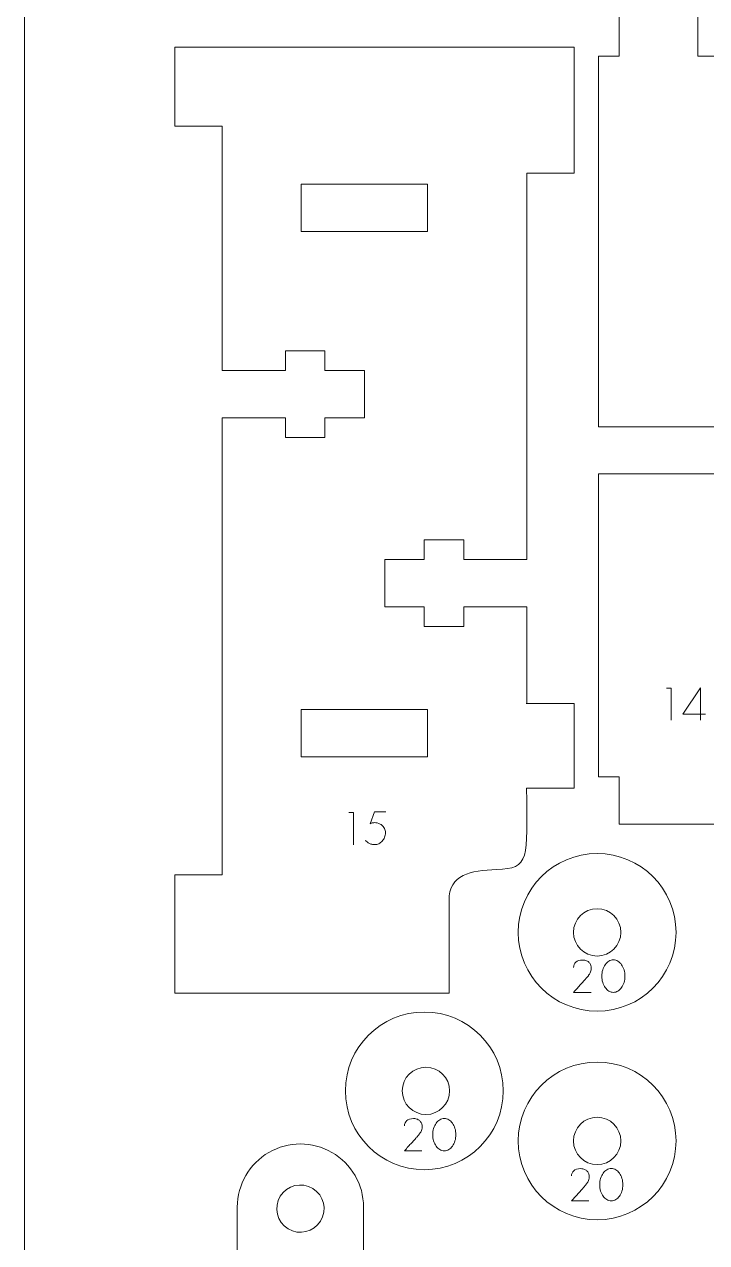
# Model space of a CAD drawing. Header units: centimetres. Extents: x -24 to 24.1, y -20.7 to 0.5.
# Drawn here: x -23.96 to -19.64, y -14.87 to -7.14 of the extents above; entities that cross this region are included whole.
import ezdxf

# ---------------------------------------------------------------- set-up
doc = ezdxf.new("R2010")
doc.units = ezdxf.units.CM
doc.header["$MEASUREMENT"] = 0
doc.layers.add('Layer 1', color=7, linetype='Continuous')

msp = doc.modelspace()

# ---------------------------------------------------------------- linework, layer by layer
at = {"layer": 'Layer 1', "color": 250, "lineweight": 9}
msp.add_lwpolyline([(-23.96322, -20.71493), (6.03678, -20.71493), (6.03678, -0.71493), (-23.96322, -0.71493), (-23.96322, -20.71493)], close=True, dxfattribs=at)
for points, knots in [([(-15.55957, -8.99456), (-15.55957, -8.99456), (-15.56221, -8.99415), (-15.56221, -8.99415), (-15.56221, -8.99415), (-15.56221, -8.99415), (-15.56221, -7.34545), (-15.56221, -7.34545), (-15.56221, -7.34545), (-15.56221, -7.34545), (-15.56477, -7.34544), (-15.56477, -7.34544), (-15.56477, -7.34544), (-15.56477, -7.34544), (-15.69477, -7.34544), (-15.69477, -7.34544), (-15.69477, -7.34544), (-15.69477, -7.34544), (-15.69477, -7.04544), (-15.69477, -7.04544), (-15.69477, -7.04544), (-15.69477, -7.04544), (-16.99477, -7.04544), (-16.99477, -7.04544), (-16.99477, -7.04544), (-16.99477, -7.04544), (-16.99477, -7.34544), (-16.99477, -7.34544), (-16.99477, -7.34544), (-16.99477, -7.34544), (-18.89477, -7.34544), (-18.89477, -7.34544), (-18.89477, -7.34544), (-18.89477, -7.34544), (-18.89477, -7.04544), (-18.89477, -7.04544), (-18.89477, -7.04544), (-18.89477, -7.04544), (-19.39477, -7.04544), (-19.39477, -7.04544), (-19.39477, -7.04544), (-19.39477, -7.04544), (-19.39477, -7.34544), (-19.39477, -7.34544), (-19.39477, -7.34544), (-19.39477, -7.34544), (-19.69477, -7.34544), (-19.69477, -7.34544), (-19.69477, -7.34544), (-19.69477, -7.34544), (-19.69477, -7.04544), (-19.69477, -7.04544), (-19.69477, -7.04544), (-19.69477, -7.04544), (-20.19477, -7.04544), (-20.19477, -7.04544), (-20.19477, -7.04544), (-20.19477, -7.04544), (-20.19477, -7.34544), (-20.19477, -7.34544), (-20.19477, -7.34544), (-20.19477, -7.34544), (-20.32477, -7.34544), (-20.32477, -7.34544), (-20.32477, -7.34544), (-20.32477, -7.34544), (-20.32477, -9.69546), (-20.32477, -9.69545), (-20.32477, -9.69545), (-20.32477, -9.69544), (-19.33472, -9.69545), (-19.33472, -9.69545), (-19.33472, -9.69545), (-19.33472, -9.69545), (-19.33472, -9.99545), (-19.33472, -9.99545), (-19.33472, -9.99545), (-19.33472, -9.99545), (-20.32477, -9.99544), (-20.32477, -9.99545), (-20.32477, -9.99545), (-20.32477, -9.99546), (-20.32477, -11.91544), (-20.32477, -11.91544), (-20.32477, -11.91544), (-20.32477, -11.91544), (-20.19477, -11.91544), (-20.19477, -11.91544), (-20.19477, -11.91544), (-20.19477, -11.91544), (-20.19477, -12.21544), (-20.19477, -12.21544), (-20.19477, -12.21544), (-20.19477, -12.21544), (-18.69477, -12.21544), (-18.69477, -12.21544), (-18.69477, -12.21544), (-18.69477, -12.21544), (-18.69477, -11.91544), (-18.69477, -11.91544), (-18.69477, -11.91544), (-18.69477, -11.91544), (-16.69477, -11.91544), (-16.69477, -11.91544), (-16.69477, -11.91544), (-16.69477, -11.91544), (-16.69477, -12.21544), (-16.69477, -12.21544), (-16.69477, -12.21544), (-16.69477, -12.21544), (-15.69477, -12.21544), (-15.69477, -12.21544), (-15.69477, -12.21544), (-15.69477, -12.21544), (-15.69477, -11.91544), (-15.69477, -11.91544), (-15.69477, -11.91544), (-15.69477, -11.91544), (-15.56477, -11.91544), (-15.56477, -11.91544), (-15.56477, -11.91544), (-15.56477, -11.91544), (-15.56477, -9.99546), (-15.56477, -9.99546), (-15.56477, -9.99546), (-15.56477, -9.99546), (-15.81171, -9.99546), (-15.81171, -9.99546), (-15.81171, -9.99546), (-15.81171, -9.99547), (-15.81171, -9.69547), (-15.81171, -9.69546), (-15.81171, -9.69546), (-15.81171, -9.69546), (-15.56221, -9.69546), (-15.56221, -9.69546), (-15.56221, -9.69546), (-15.56221, -9.69547), (-15.56221, -9.32415), (-15.56221, -9.32415), (-15.56221, -9.32415), (-15.56221, -9.32415), (-15.55957, -9.32456), (-15.55957, -9.32456), (-15.55957, -9.32456), (-15.55957, -9.32456), (-15.22957, -9.32456), (-15.22957, -9.32456), (-15.22957, -9.32456), (-15.22957, -9.32456), (-15.22957, -8.99456), (-15.22957, -8.99456), (-15.22957, -8.99456), (-15.22957, -8.99456), (-15.55957, -8.99456), (-15.55957, -8.99456)], [0, 0, 0, 0, 0.025, 0.025, 0.025, 0.025, 0.05, 0.05, 0.05, 0.05, 0.075, 0.075, 0.075, 0.075, 0.1, 0.1, 0.1, 0.1, 0.125, 0.125, 0.125, 0.125, 0.15, 0.15, 0.15, 0.15, 0.175, 0.175, 0.175, 0.175, 0.2, 0.2, 0.2, 0.2, 0.225, 0.225, 0.225, 0.225, 0.25, 0.25, 0.25, 0.25, 0.275, 0.275, 0.275, 0.275, 0.3, 0.3, 0.3, 0.3, 0.325, 0.325, 0.325, 0.325, 0.35, 0.35, 0.35, 0.35, 0.375, 0.375, 0.375, 0.375, 0.4, 0.4, 0.4, 0.4, 0.425, 0.425, 0.425, 0.425, 0.45, 0.45, 0.45, 0.45, 0.475, 0.475, 0.475, 0.475, 0.5, 0.5, 0.5, 0.5, 0.525, 0.525, 0.525, 0.525, 0.55, 0.55, 0.55, 0.55, 0.575, 0.575, 0.575, 0.575, 0.6, 0.6, 0.6, 0.6, 0.625, 0.625, 0.625, 0.625, 0.65, 0.65, 0.65, 0.65, 0.675, 0.675, 0.675, 0.675, 0.7, 0.7, 0.7, 0.7, 0.725, 0.725, 0.725, 0.725, 0.75, 0.75, 0.75, 0.75, 0.775, 0.775, 0.775, 0.775, 0.8, 0.8, 0.8, 0.8, 0.825, 0.825, 0.825, 0.825, 0.85, 0.85, 0.85, 0.85, 0.875, 0.875, 0.875, 0.875, 0.9, 0.9, 0.9, 0.9, 0.925, 0.925, 0.925, 0.925, 0.95, 0.95, 0.95, 0.95, 1, 1, 1, 1]), ([(-20.47889, -11.4511), (-20.47889, -11.4511), (-20.48328, -11.45112), (-20.48328, -11.45112), (-20.48328, -11.45112), (-20.48328, -11.45112), (-20.78328, -11.45112), (-20.78328, -11.45112), (-20.78328, -11.45112), (-20.78328, -11.45112), (-20.77889, -11.4511), (-20.77889, -11.4511), (-20.77889, -11.4511), (-20.77889, -11.4511), (-20.77889, -10.8381), (-20.77889, -10.8381), (-20.77889, -10.8381), (-20.77889, -10.8381), (-21.17889, -10.8381), (-21.17889, -10.8381), (-21.17889, -10.8381), (-21.17889, -10.8381), (-21.17889, -10.9631), (-21.17889, -10.9631), (-21.17889, -10.9631), (-21.17889, -10.9631), (-21.42889, -10.9631), (-21.42889, -10.9631), (-21.42889, -10.9631), (-21.42889, -10.9631), (-21.42889, -10.8381), (-21.42889, -10.8381), (-21.42889, -10.8381), (-21.42889, -10.8381), (-21.67889, -10.8381), (-21.67889, -10.8381), (-21.67889, -10.8381), (-21.67889, -10.8381), (-21.67889, -10.5381), (-21.67889, -10.5381), (-21.67889, -10.5381), (-21.67889, -10.5381), (-21.42889, -10.5381), (-21.42889, -10.5381), (-21.42889, -10.5381), (-21.42889, -10.5381), (-21.42889, -10.4131), (-21.42889, -10.4131), (-21.42889, -10.4131), (-21.42889, -10.4131), (-21.17889, -10.4131), (-21.17889, -10.4131), (-21.17889, -10.4131), (-21.17889, -10.4131), (-21.17889, -10.5381), (-21.17889, -10.5381), (-21.17889, -10.5381), (-21.17889, -10.5381), (-20.77889, -10.5381), (-20.77889, -10.5381), (-20.77889, -10.5381), (-20.77889, -10.5381), (-20.77889, -8.08841), (-20.77889, -8.08841), (-20.77889, -8.08841), (-20.77889, -8.08841), (-20.47889, -8.08841), (-20.47889, -8.08841), (-20.47889, -8.08841), (-20.47889, -8.08841), (-20.47889, -7.28841), (-20.47889, -7.28841), (-20.47889, -7.28841), (-20.47889, -7.28841), (-23.0089, -7.28841), (-23.0089, -7.28841), (-23.0089, -7.28841), (-23.0089, -7.28841), (-23.0089, -7.78841), (-23.0089, -7.78841), (-23.0089, -7.78841), (-23.0089, -7.78841), (-22.7089, -7.78841), (-22.7089, -7.78841), (-22.7089, -7.78841), (-22.7089, -7.78841), (-22.7089, -9.33841), (-22.7089, -9.33841), (-22.7089, -9.33841), (-22.7089, -9.33841), (-22.3089, -9.33841), (-22.3089, -9.33841), (-22.3089, -9.33841), (-22.3089, -9.33841), (-22.3089, -9.21341), (-22.3089, -9.21341), (-22.3089, -9.21341), (-22.3089, -9.21341), (-22.0589, -9.21341), (-22.0589, -9.21341), (-22.0589, -9.21341), (-22.0589, -9.21341), (-22.0589, -9.33841), (-22.0589, -9.33841), (-22.0589, -9.33841), (-22.0589, -9.33841), (-21.8089, -9.33841), (-21.8089, -9.33841), (-21.8089, -9.33841), (-21.8089, -9.33841), (-21.8089, -9.63841), (-21.8089, -9.63841), (-21.8089, -9.63841), (-21.8089, -9.63841), (-22.0589, -9.63841), (-22.0589, -9.63841), (-22.0589, -9.63841), (-22.0589, -9.63841), (-22.0589, -9.76341), (-22.0589, -9.76341), (-22.0589, -9.76341), (-22.0589, -9.76341), (-22.3089, -9.76341), (-22.3089, -9.76341), (-22.3089, -9.76341), (-22.3089, -9.76341), (-22.3089, -9.63841), (-22.3089, -9.63841), (-22.3089, -9.63841), (-22.3089, -9.63841), (-22.7089, -9.63841), (-22.7089, -9.63841), (-22.7089, -9.63841), (-22.7089, -9.63841), (-22.7089, -12.53841), (-22.7089, -12.53841), (-22.7089, -12.53841), (-22.7089, -12.53841), (-23.0089, -12.53841), (-23.0089, -12.53841), (-23.0089, -12.53841), (-23.0089, -12.53841), (-23.0089, -13.28841), (-23.0089, -13.28841), (-23.0089, -13.28841), (-23.0089, -13.28841), (-21.27242, -13.28841), (-21.27242, -13.28841), (-21.27242, -13.28841), (-21.27242, -13.28841), (-21.27242, -12.70049), (-21.27242, -12.70049), (-21.27242, -12.70049), (-21.27242, -12.5345), (-21.13671, -12.51097), (-20.97047, -12.50447), (-20.97047, -12.50447), (-20.75934, -12.49622), (-20.77626, -12.44064), (-20.78124, -11.98841), (-20.78124, -11.98841), (-20.69188, -11.98841), (-20.58725, -11.98841), (-20.47889, -11.98841), (-20.47889, -11.98841), (-20.47889, -11.98841), (-20.47889, -11.4511), (-20.47889, -11.4511)], [0, 0, 0, 0, 0.02325581, 0.02325581, 0.02325581, 0.02325581, 0.04651163, 0.04651163, 0.04651163, 0.04651163, 0.06976744, 0.06976744, 0.06976744, 0.06976744, 0.09302326, 0.09302326, 0.09302326, 0.09302326, 0.11627907, 0.11627907, 0.11627907, 0.11627907, 0.13953488, 0.13953488, 0.13953488, 0.13953488, 0.1627907, 0.1627907, 0.1627907, 0.1627907, 0.18604651, 0.18604651, 0.18604651, 0.18604651, 0.20930233, 0.20930233, 0.20930233, 0.20930233, 0.23255814, 0.23255814, 0.23255814, 0.23255814, 0.25581395, 0.25581395, 0.25581395, 0.25581395, 0.27906977, 0.27906977, 0.27906977, 0.27906977, 0.30232558, 0.30232558, 0.30232558, 0.30232558, 0.3255814, 0.3255814, 0.3255814, 0.3255814, 0.34883721, 0.34883721, 0.34883721, 0.34883721, 0.37209302, 0.37209302, 0.37209302, 0.37209302, 0.39534884, 0.39534884, 0.39534884, 0.39534884, 0.41860465, 0.41860465, 0.41860465, 0.41860465, 0.44186047, 0.44186047, 0.44186047, 0.44186047, 0.46511628, 0.46511628, 0.46511628, 0.46511628, 0.48837209, 0.48837209, 0.48837209, 0.48837209, 0.51162791, 0.51162791, 0.51162791, 0.51162791, 0.53488372, 0.53488372, 0.53488372, 0.53488372, 0.55813953, 0.55813953, 0.55813953, 0.55813953, 0.58139535, 0.58139535, 0.58139535, 0.58139535, 0.60465116, 0.60465116, 0.60465116, 0.60465116, 0.62790698, 0.62790698, 0.62790698, 0.62790698, 0.65116279, 0.65116279, 0.65116279, 0.65116279, 0.6744186, 0.6744186, 0.6744186, 0.6744186, 0.69767442, 0.69767442, 0.69767442, 0.69767442, 0.72093023, 0.72093023, 0.72093023, 0.72093023, 0.74418605, 0.74418605, 0.74418605, 0.74418605, 0.76744186, 0.76744186, 0.76744186, 0.76744186, 0.79069767, 0.79069767, 0.79069767, 0.79069767, 0.81395349, 0.81395349, 0.81395349, 0.81395349, 0.8372093, 0.8372093, 0.8372093, 0.8372093, 0.86046512, 0.86046512, 0.86046512, 0.86046512, 0.88372093, 0.88372093, 0.88372093, 0.88372093, 0.90697674, 0.90697674, 0.90697674, 0.90697674, 0.93023256, 0.93023256, 0.93023256, 0.93023256, 0.95348837, 0.95348837, 0.95348837, 0.95348837, 1, 1, 1, 1]), ([(-21.40889, -8.15819), (-21.40889, -8.15819), (-21.40889, -8.45819), (-21.40889, -8.45819), (-21.40889, -8.45819), (-21.40889, -8.45819), (-22.20889, -8.45819), (-22.20889, -8.45819), (-22.20889, -8.45819), (-22.20889, -8.45819), (-22.20889, -8.15819), (-22.20889, -8.15819), (-22.20889, -8.15819), (-22.20889, -8.15819), (-21.40889, -8.15819), (-21.40889, -8.15819)], [0, 0, 0, 0, 0.2, 0.2, 0.2, 0.2, 0.4, 0.4, 0.4, 0.4, 0.6, 0.6, 0.6, 0.6, 1, 1, 1, 1]), ([(-19.86512, -11.35323), (-19.86512, -11.35323), (-19.89419, -11.35323), (-19.89419, -11.35323), (-19.89419, -11.35323), (-19.89419, -11.35323), (-19.86512, -11.35323), (-19.86512, -11.35323), (-19.86512, -11.35323), (-19.86512, -11.35323), (-19.86512, -11.55643), (-19.86512, -11.55643), (-19.86512, -11.55643), (-19.86512, -11.55643), (-19.86512, -11.35323), (-19.86512, -11.35323)], [0, 0, 0, 0, 0.2, 0.2, 0.2, 0.2, 0.4, 0.4, 0.4, 0.4, 0.6, 0.6, 0.6, 0.6, 1, 1, 1, 1]), ([(-19.67914, -11.35182), (-19.67914, -11.35182), (-19.79033, -11.51805), (-19.79033, -11.51805), (-19.79033, -11.51805), (-19.79033, -11.51805), (-19.64612, -11.51805), (-19.64612, -11.51805), (-19.64612, -11.51805), (-19.64612, -11.51805), (-19.79033, -11.51805), (-19.79033, -11.51805), (-19.79033, -11.51805), (-19.79033, -11.51805), (-19.67914, -11.35182), (-19.67914, -11.35182), (-19.67914, -11.35182), (-19.67914, -11.35182), (-19.67914, -11.55643), (-19.67914, -11.55643), (-19.67914, -11.55643), (-19.67914, -11.55643), (-19.67914, -11.35182), (-19.67914, -11.35182)], [0, 0, 0, 0, 0.14285714, 0.14285714, 0.14285714, 0.14285714, 0.28571429, 0.28571429, 0.28571429, 0.28571429, 0.42857143, 0.42857143, 0.42857143, 0.42857143, 0.57142857, 0.57142857, 0.57142857, 0.57142857, 0.71428571, 0.71428571, 0.71428571, 0.71428571, 1, 1, 1, 1]), ([(-21.40889, -11.49013), (-21.40889, -11.49013), (-21.40889, -11.79013), (-21.40889, -11.79013), (-21.40889, -11.79013), (-21.40889, -11.79013), (-22.20889, -11.79013), (-22.20889, -11.79013), (-22.20889, -11.79013), (-22.20889, -11.79013), (-22.20889, -11.49013), (-22.20889, -11.49013), (-22.20889, -11.49013), (-22.20889, -11.49013), (-21.40889, -11.49013), (-21.40889, -11.49013)], [0, 0, 0, 0, 0.2, 0.2, 0.2, 0.2, 0.4, 0.4, 0.4, 0.4, 0.6, 0.6, 0.6, 0.6, 1, 1, 1, 1]), ([(-21.87737, -12.14345), (-21.87737, -12.14345), (-21.90644, -12.14345), (-21.90644, -12.14345), (-21.90644, -12.14345), (-21.90644, -12.14345), (-21.87737, -12.14345), (-21.87737, -12.14345), (-21.87737, -12.14345), (-21.87737, -12.14345), (-21.87737, -12.34665), (-21.87737, -12.34665), (-21.87737, -12.34665), (-21.87737, -12.34665), (-21.87737, -12.14345), (-21.87737, -12.14345)], [0, 0, 0, 0, 0.2, 0.2, 0.2, 0.2, 0.4, 0.4, 0.4, 0.4, 0.6, 0.6, 0.6, 0.6, 1, 1, 1, 1]), ([(-21.80258, -12.31871), (-21.80145, -12.32003), (-21.79938, -12.32214), (-21.79637, -12.32506), (-21.79637, -12.32506), (-21.79336, -12.32798), (-21.78946, -12.33099), (-21.78466, -12.33409), (-21.78466, -12.33409), (-21.77986, -12.3372), (-21.77408, -12.33997), (-21.7673, -12.34242), (-21.7673, -12.34242), (-21.76053, -12.34486), (-21.75263, -12.34618), (-21.7436, -12.34637), (-21.7436, -12.34637), (-21.73457, -12.34637), (-21.72596, -12.34439), (-21.71777, -12.34044), (-21.71777, -12.34044), (-21.70959, -12.33649), (-21.7023, -12.33103), (-21.6959, -12.32407), (-21.6959, -12.32407), (-21.68951, -12.31711), (-21.68443, -12.30902), (-21.68066, -12.2998), (-21.68066, -12.2998), (-21.6769, -12.29058), (-21.67502, -12.2808), (-21.67502, -12.27045), (-21.67502, -12.27045), (-21.67502, -12.2601), (-21.67723, -12.25098), (-21.68165, -12.24308), (-21.68165, -12.24308), (-21.68607, -12.23517), (-21.69148, -12.22854), (-21.69788, -12.22318), (-21.69788, -12.22318), (-21.70427, -12.21782), (-21.71105, -12.21382), (-21.7182, -12.21118), (-21.7182, -12.21118), (-21.72535, -12.20855), (-21.73165, -12.20723), (-21.73711, -12.20723), (-21.73711, -12.20723), (-21.74049, -12.20667), (-21.74407, -12.20657), (-21.74783, -12.20695), (-21.74783, -12.20695), (-21.75103, -12.20733), (-21.75479, -12.20799), (-21.75912, -12.20893), (-21.75912, -12.20893), (-21.76345, -12.20987), (-21.76787, -12.21137), (-21.77238, -12.21344), (-21.77238, -12.21344), (-21.77238, -12.21344), (-21.74416, -12.13837), (-21.74416, -12.13837), (-21.74416, -12.13837), (-21.74416, -12.13837), (-21.67304, -12.13837), (-21.67304, -12.13837), (-21.67304, -12.13837), (-21.67304, -12.13837), (-21.74416, -12.13837), (-21.74416, -12.13837), (-21.74416, -12.13837), (-21.74416, -12.13837), (-21.77238, -12.21344), (-21.77238, -12.21344), (-21.77238, -12.21344), (-21.76787, -12.21137), (-21.76345, -12.20987), (-21.75912, -12.20893), (-21.75912, -12.20893), (-21.75479, -12.20799), (-21.75103, -12.20733), (-21.74783, -12.20695), (-21.74783, -12.20695), (-21.74407, -12.20657), (-21.74049, -12.20667), (-21.73711, -12.20723), (-21.73711, -12.20723), (-21.73165, -12.20723), (-21.72535, -12.20855), (-21.7182, -12.21118), (-21.7182, -12.21118), (-21.71105, -12.21382), (-21.70427, -12.21782), (-21.69788, -12.22318), (-21.69788, -12.22318), (-21.69148, -12.22854), (-21.68607, -12.23517), (-21.68165, -12.24308), (-21.68165, -12.24308), (-21.67723, -12.25098), (-21.67502, -12.2601), (-21.67502, -12.27045), (-21.67502, -12.27045), (-21.67502, -12.2808), (-21.6769, -12.29058), (-21.68066, -12.2998), (-21.68066, -12.2998), (-21.68443, -12.30902), (-21.68951, -12.31711), (-21.6959, -12.32407), (-21.6959, -12.32407), (-21.7023, -12.33103), (-21.70959, -12.33649), (-21.71777, -12.34044), (-21.71777, -12.34044), (-21.72596, -12.34439), (-21.73457, -12.34637), (-21.7436, -12.34637), (-21.7436, -12.34637), (-21.75263, -12.34618), (-21.76053, -12.34486), (-21.7673, -12.34242), (-21.7673, -12.34242), (-21.77408, -12.33997), (-21.77986, -12.3372), (-21.78466, -12.33409), (-21.78466, -12.33409), (-21.78946, -12.33099), (-21.79336, -12.32798), (-21.79637, -12.32506), (-21.79637, -12.32506), (-21.79938, -12.32214), (-21.80145, -12.32003), (-21.80258, -12.31871)], [0, 0, 0, 0, 0.02857143, 0.02857143, 0.02857143, 0.02857143, 0.05714286, 0.05714286, 0.05714286, 0.05714286, 0.08571429, 0.08571429, 0.08571429, 0.08571429, 0.11428571, 0.11428571, 0.11428571, 0.11428571, 0.14285714, 0.14285714, 0.14285714, 0.14285714, 0.17142857, 0.17142857, 0.17142857, 0.17142857, 0.2, 0.2, 0.2, 0.2, 0.22857143, 0.22857143, 0.22857143, 0.22857143, 0.25714286, 0.25714286, 0.25714286, 0.25714286, 0.28571429, 0.28571429, 0.28571429, 0.28571429, 0.31428571, 0.31428571, 0.31428571, 0.31428571, 0.34285714, 0.34285714, 0.34285714, 0.34285714, 0.37142857, 0.37142857, 0.37142857, 0.37142857, 0.4, 0.4, 0.4, 0.4, 0.42857143, 0.42857143, 0.42857143, 0.42857143, 0.45714286, 0.45714286, 0.45714286, 0.45714286, 0.48571429, 0.48571429, 0.48571429, 0.48571429, 0.51428571, 0.51428571, 0.51428571, 0.51428571, 0.54285714, 0.54285714, 0.54285714, 0.54285714, 0.57142857, 0.57142857, 0.57142857, 0.57142857, 0.6, 0.6, 0.6, 0.6, 0.62857143, 0.62857143, 0.62857143, 0.62857143, 0.65714286, 0.65714286, 0.65714286, 0.65714286, 0.68571429, 0.68571429, 0.68571429, 0.68571429, 0.71428571, 0.71428571, 0.71428571, 0.71428571, 0.74285714, 0.74285714, 0.74285714, 0.74285714, 0.77142857, 0.77142857, 0.77142857, 0.77142857, 0.8, 0.8, 0.8, 0.8, 0.82857143, 0.82857143, 0.82857143, 0.82857143, 0.85714286, 0.85714286, 0.85714286, 0.85714286, 0.88571429, 0.88571429, 0.88571429, 0.88571429, 0.91428571, 0.91428571, 0.91428571, 0.91428571, 0.94285714, 0.94285714, 0.94285714, 0.94285714, 1, 1, 1, 1]), ([(-20.83373, -12.90267), (-20.83373, -12.62653), (-20.60987, -12.40267), (-20.33373, -12.40267), (-20.33373, -12.40267), (-20.05759, -12.40267), (-19.83373, -12.62653), (-19.83373, -12.90267), (-19.83373, -12.90267), (-19.83373, -13.17881), (-20.05759, -13.40267), (-20.33373, -13.40267), (-20.33373, -13.40267), (-20.60987, -13.40267), (-20.83373, -13.17881), (-20.83373, -12.90267)], [0, 0, 0, 0, 0.2, 0.2, 0.2, 0.2, 0.4, 0.4, 0.4, 0.4, 0.6, 0.6, 0.6, 0.6, 1, 1, 1, 1]), ([(-20.33373, -13.05267), (-20.41657, -13.05267), (-20.48373, -12.98551), (-20.48373, -12.90267), (-20.48373, -12.90267), (-20.48373, -12.81983), (-20.41657, -12.75267), (-20.33373, -12.75267), (-20.33373, -12.75267), (-20.25089, -12.75267), (-20.18373, -12.81983), (-20.18373, -12.90267), (-20.18373, -12.90267), (-20.18373, -12.98551), (-20.25089, -13.05267), (-20.33373, -13.05267)], [0, 0, 0, 0, 0.2, 0.2, 0.2, 0.2, 0.4, 0.4, 0.4, 0.4, 0.6, 0.6, 0.6, 0.6, 1, 1, 1, 1]), ([(-20.4835, -13.28307), (-20.46657, -13.26426), (-20.45123, -13.24723), (-20.4375, -13.23199), (-20.4375, -13.23199), (-20.43167, -13.22559), (-20.42588, -13.21919), (-20.42014, -13.2128), (-20.42014, -13.2128), (-20.4144, -13.2064), (-20.40923, -13.20057), (-20.40462, -13.1953), (-20.40462, -13.1953), (-20.40001, -13.19003), (-20.39615, -13.18556), (-20.39305, -13.18189), (-20.39305, -13.18189), (-20.38995, -13.17823), (-20.38811, -13.17592), (-20.38755, -13.17498), (-20.38755, -13.17498), (-20.38642, -13.1731), (-20.38491, -13.17089), (-20.38303, -13.16835), (-20.38303, -13.16835), (-20.38115, -13.16581), (-20.37932, -13.1628), (-20.37753, -13.15932), (-20.37753, -13.15932), (-20.37574, -13.15584), (-20.37419, -13.15174), (-20.37287, -13.14704), (-20.37287, -13.14704), (-20.37155, -13.14234), (-20.3709, -13.13688), (-20.3709, -13.13067), (-20.3709, -13.13067), (-20.3709, -13.12446), (-20.37193, -13.11825), (-20.374, -13.11204), (-20.374, -13.11204), (-20.37607, -13.10584), (-20.37927, -13.10024), (-20.3836, -13.09525), (-20.3836, -13.09525), (-20.38792, -13.09027), (-20.39352, -13.08622), (-20.40039, -13.08312), (-20.40039, -13.08312), (-20.40725, -13.08001), (-20.41558, -13.07846), (-20.42536, -13.07846), (-20.42536, -13.07846), (-20.44512, -13.07865), (-20.45965, -13.08298), (-20.46897, -13.09144), (-20.46897, -13.09144), (-20.47828, -13.09991), (-20.48294, -13.1111), (-20.48294, -13.12503), (-20.48294, -13.12503), (-20.48294, -13.1111), (-20.47828, -13.09991), (-20.46897, -13.09144), (-20.46897, -13.09144), (-20.45965, -13.08298), (-20.44512, -13.07865), (-20.42536, -13.07846), (-20.42536, -13.07846), (-20.41558, -13.07846), (-20.40725, -13.08001), (-20.40039, -13.08312), (-20.40039, -13.08312), (-20.39352, -13.08622), (-20.38792, -13.09027), (-20.3836, -13.09525), (-20.3836, -13.09525), (-20.37927, -13.10024), (-20.37607, -13.10584), (-20.374, -13.11204), (-20.374, -13.11204), (-20.37193, -13.11825), (-20.3709, -13.12446), (-20.3709, -13.13067), (-20.3709, -13.13067), (-20.3709, -13.13688), (-20.37155, -13.14234), (-20.37287, -13.14704), (-20.37287, -13.14704), (-20.37419, -13.15174), (-20.37574, -13.15584), (-20.37753, -13.15932), (-20.37753, -13.15932), (-20.37932, -13.1628), (-20.38115, -13.16581), (-20.38303, -13.16835), (-20.38303, -13.16835), (-20.38491, -13.17089), (-20.38642, -13.1731), (-20.38755, -13.17498), (-20.38755, -13.17498), (-20.38811, -13.17592), (-20.38995, -13.17823), (-20.39305, -13.18189), (-20.39305, -13.18189), (-20.39615, -13.18556), (-20.40001, -13.19003), (-20.40462, -13.1953), (-20.40462, -13.1953), (-20.40923, -13.20057), (-20.4144, -13.2064), (-20.42014, -13.2128), (-20.42014, -13.2128), (-20.42588, -13.21919), (-20.43167, -13.22559), (-20.4375, -13.23199), (-20.4375, -13.23199), (-20.45123, -13.24723), (-20.46657, -13.26426), (-20.4835, -13.28307), (-20.4835, -13.28307), (-20.4835, -13.28307), (-20.37231, -13.28307), (-20.37231, -13.28307), (-20.37231, -13.28307), (-20.37231, -13.28307), (-20.4835, -13.28307), (-20.4835, -13.28307)], [0, 0, 0, 0, 0.03030303, 0.03030303, 0.03030303, 0.03030303, 0.06060606, 0.06060606, 0.06060606, 0.06060606, 0.09090909, 0.09090909, 0.09090909, 0.09090909, 0.12121212, 0.12121212, 0.12121212, 0.12121212, 0.15151515, 0.15151515, 0.15151515, 0.15151515, 0.18181818, 0.18181818, 0.18181818, 0.18181818, 0.21212121, 0.21212121, 0.21212121, 0.21212121, 0.24242424, 0.24242424, 0.24242424, 0.24242424, 0.27272727, 0.27272727, 0.27272727, 0.27272727, 0.3030303, 0.3030303, 0.3030303, 0.3030303, 0.33333333, 0.33333333, 0.33333333, 0.33333333, 0.36363636, 0.36363636, 0.36363636, 0.36363636, 0.39393939, 0.39393939, 0.39393939, 0.39393939, 0.42424242, 0.42424242, 0.42424242, 0.42424242, 0.45454545, 0.45454545, 0.45454545, 0.45454545, 0.48484848, 0.48484848, 0.48484848, 0.48484848, 0.51515152, 0.51515152, 0.51515152, 0.51515152, 0.54545455, 0.54545455, 0.54545455, 0.54545455, 0.57575758, 0.57575758, 0.57575758, 0.57575758, 0.60606061, 0.60606061, 0.60606061, 0.60606061, 0.63636364, 0.63636364, 0.63636364, 0.63636364, 0.66666667, 0.66666667, 0.66666667, 0.66666667, 0.6969697, 0.6969697, 0.6969697, 0.6969697, 0.72727273, 0.72727273, 0.72727273, 0.72727273, 0.75757576, 0.75757576, 0.75757576, 0.75757576, 0.78787879, 0.78787879, 0.78787879, 0.78787879, 0.81818182, 0.81818182, 0.81818182, 0.81818182, 0.84848485, 0.84848485, 0.84848485, 0.84848485, 0.87878788, 0.87878788, 0.87878788, 0.87878788, 0.90909091, 0.90909091, 0.90909091, 0.90909091, 0.93939394, 0.93939394, 0.93939394, 0.93939394, 1, 1, 1, 1]), ([(-20.23092, -13.28307), (-20.24108, -13.28307), (-20.25058, -13.28039), (-20.25942, -13.27503), (-20.25942, -13.27503), (-20.26827, -13.26966), (-20.27603, -13.26233), (-20.28271, -13.25301), (-20.28271, -13.25301), (-20.28939, -13.2437), (-20.29465, -13.23279), (-20.29851, -13.22028), (-20.29851, -13.22028), (-20.30237, -13.20776), (-20.3043, -13.19445), (-20.3043, -13.18034), (-20.3043, -13.18034), (-20.3043, -13.16623), (-20.30237, -13.15292), (-20.29851, -13.14041), (-20.29851, -13.14041), (-20.29465, -13.1279), (-20.28939, -13.11698), (-20.28271, -13.10767), (-20.28271, -13.10767), (-20.27603, -13.09836), (-20.26827, -13.09097), (-20.25942, -13.08552), (-20.25942, -13.08552), (-20.25058, -13.08006), (-20.24108, -13.07733), (-20.23092, -13.07733), (-20.23092, -13.07733), (-20.22076, -13.07733), (-20.21126, -13.08006), (-20.20241, -13.08552), (-20.20241, -13.08552), (-20.19357, -13.09097), (-20.18581, -13.09836), (-20.17913, -13.10767), (-20.17913, -13.10767), (-20.17245, -13.11698), (-20.16718, -13.1279), (-20.16333, -13.14041), (-20.16333, -13.14041), (-20.15947, -13.15292), (-20.15754, -13.16623), (-20.15754, -13.18034), (-20.15754, -13.18034), (-20.15754, -13.19445), (-20.15947, -13.20776), (-20.16333, -13.22028), (-20.16333, -13.22028), (-20.16718, -13.23279), (-20.17245, -13.2437), (-20.17913, -13.25301), (-20.17913, -13.25301), (-20.18581, -13.26233), (-20.19357, -13.26966), (-20.20241, -13.27503), (-20.20241, -13.27503), (-20.21126, -13.28039), (-20.22076, -13.28307), (-20.23092, -13.28307)], [0, 0, 0, 0, 0.05882353, 0.05882353, 0.05882353, 0.05882353, 0.11764706, 0.11764706, 0.11764706, 0.11764706, 0.17647059, 0.17647059, 0.17647059, 0.17647059, 0.23529412, 0.23529412, 0.23529412, 0.23529412, 0.29411765, 0.29411765, 0.29411765, 0.29411765, 0.35294118, 0.35294118, 0.35294118, 0.35294118, 0.41176471, 0.41176471, 0.41176471, 0.41176471, 0.47058824, 0.47058824, 0.47058824, 0.47058824, 0.52941176, 0.52941176, 0.52941176, 0.52941176, 0.58823529, 0.58823529, 0.58823529, 0.58823529, 0.64705882, 0.64705882, 0.64705882, 0.64705882, 0.70588235, 0.70588235, 0.70588235, 0.70588235, 0.76470588, 0.76470588, 0.76470588, 0.76470588, 0.82352941, 0.82352941, 0.82352941, 0.82352941, 0.88235294, 0.88235294, 0.88235294, 0.88235294, 1, 1, 1, 1]), ([(-21.92875, -13.90785), (-21.92875, -13.63171), (-21.70489, -13.40785), (-21.42875, -13.40785), (-21.42875, -13.40785), (-21.15261, -13.40785), (-20.92875, -13.63171), (-20.92875, -13.90785), (-20.92875, -13.90785), (-20.92875, -14.18399), (-21.15261, -14.40785), (-21.42875, -14.40785), (-21.42875, -14.40785), (-21.70489, -14.40785), (-21.92875, -14.18399), (-21.92875, -13.90785)], [0, 0, 0, 0, 0.2, 0.2, 0.2, 0.2, 0.4, 0.4, 0.4, 0.4, 0.6, 0.6, 0.6, 0.6, 1, 1, 1, 1]), ([(-20.83373, -14.22558), (-20.83373, -13.94944), (-20.60987, -13.72558), (-20.33373, -13.72558), (-20.33373, -13.72558), (-20.05759, -13.72558), (-19.83373, -13.94944), (-19.83373, -14.22558), (-19.83373, -14.22558), (-19.83373, -14.50172), (-20.05759, -14.72558), (-20.33373, -14.72558), (-20.33373, -14.72558), (-20.60987, -14.72558), (-20.83373, -14.50172), (-20.83373, -14.22558)], [0, 0, 0, 0, 0.2, 0.2, 0.2, 0.2, 0.4, 0.4, 0.4, 0.4, 0.6, 0.6, 0.6, 0.6, 1, 1, 1, 1]), ([(-21.41875, -14.05785), (-21.50159, -14.05785), (-21.56875, -13.99069), (-21.56875, -13.90785), (-21.56875, -13.90785), (-21.56875, -13.82501), (-21.50159, -13.75785), (-21.41875, -13.75785), (-21.41875, -13.75785), (-21.33591, -13.75785), (-21.26875, -13.82501), (-21.26875, -13.90785), (-21.26875, -13.90785), (-21.26875, -13.99069), (-21.33591, -14.05785), (-21.41875, -14.05785)], [0, 0, 0, 0, 0.2, 0.2, 0.2, 0.2, 0.4, 0.4, 0.4, 0.4, 0.6, 0.6, 0.6, 0.6, 1, 1, 1, 1]), ([(-21.55507, -14.28849), (-21.53814, -14.26968), (-21.5228, -14.25265), (-21.50907, -14.23741), (-21.50907, -14.23741), (-21.50324, -14.23101), (-21.49745, -14.22461), (-21.49171, -14.21822), (-21.49171, -14.21822), (-21.48597, -14.21182), (-21.4808, -14.20599), (-21.47619, -14.20072), (-21.47619, -14.20072), (-21.47158, -14.19545), (-21.46772, -14.19098), (-21.46462, -14.18731), (-21.46462, -14.18731), (-21.46152, -14.18365), (-21.45968, -14.18134), (-21.45912, -14.1804), (-21.45912, -14.1804), (-21.45799, -14.17852), (-21.45648, -14.17631), (-21.4546, -14.17377), (-21.4546, -14.17377), (-21.45272, -14.17123), (-21.45089, -14.16822), (-21.4491, -14.16474), (-21.4491, -14.16474), (-21.44731, -14.16126), (-21.44576, -14.15716), (-21.44444, -14.15246), (-21.44444, -14.15246), (-21.44312, -14.14776), (-21.44247, -14.1423), (-21.44247, -14.13609), (-21.44247, -14.13609), (-21.44247, -14.12988), (-21.4435, -14.12367), (-21.44557, -14.11746), (-21.44557, -14.11746), (-21.44764, -14.11126), (-21.45084, -14.10566), (-21.45517, -14.10067), (-21.45517, -14.10067), (-21.45949, -14.09569), (-21.46509, -14.09164), (-21.47196, -14.08854), (-21.47196, -14.08854), (-21.47882, -14.08543), (-21.48715, -14.08388), (-21.49693, -14.08388), (-21.49693, -14.08388), (-21.51669, -14.08407), (-21.53122, -14.0884), (-21.54054, -14.09686), (-21.54054, -14.09686), (-21.54985, -14.10533), (-21.55451, -14.11652), (-21.55451, -14.13045), (-21.55451, -14.13045), (-21.55451, -14.11652), (-21.54985, -14.10533), (-21.54054, -14.09686), (-21.54054, -14.09686), (-21.53122, -14.0884), (-21.51669, -14.08407), (-21.49693, -14.08388), (-21.49693, -14.08388), (-21.48715, -14.08388), (-21.47882, -14.08543), (-21.47196, -14.08854), (-21.47196, -14.08854), (-21.46509, -14.09164), (-21.45949, -14.09569), (-21.45517, -14.10067), (-21.45517, -14.10067), (-21.45084, -14.10566), (-21.44764, -14.11126), (-21.44557, -14.11746), (-21.44557, -14.11746), (-21.4435, -14.12367), (-21.44247, -14.12988), (-21.44247, -14.13609), (-21.44247, -14.13609), (-21.44247, -14.1423), (-21.44312, -14.14776), (-21.44444, -14.15246), (-21.44444, -14.15246), (-21.44576, -14.15716), (-21.44731, -14.16126), (-21.4491, -14.16474), (-21.4491, -14.16474), (-21.45089, -14.16822), (-21.45272, -14.17123), (-21.4546, -14.17377), (-21.4546, -14.17377), (-21.45648, -14.17631), (-21.45799, -14.17852), (-21.45912, -14.1804), (-21.45912, -14.1804), (-21.45968, -14.18134), (-21.46152, -14.18365), (-21.46462, -14.18731), (-21.46462, -14.18731), (-21.46772, -14.19098), (-21.47158, -14.19545), (-21.47619, -14.20072), (-21.47619, -14.20072), (-21.4808, -14.20599), (-21.48597, -14.21182), (-21.49171, -14.21822), (-21.49171, -14.21822), (-21.49745, -14.22461), (-21.50324, -14.23101), (-21.50907, -14.23741), (-21.50907, -14.23741), (-21.5228, -14.25265), (-21.53814, -14.26968), (-21.55507, -14.28849), (-21.55507, -14.28849), (-21.55507, -14.28849), (-21.44388, -14.28849), (-21.44388, -14.28849), (-21.44388, -14.28849), (-21.44388, -14.28849), (-21.55507, -14.28849), (-21.55507, -14.28849)], [0, 0, 0, 0, 0.03030303, 0.03030303, 0.03030303, 0.03030303, 0.06060606, 0.06060606, 0.06060606, 0.06060606, 0.09090909, 0.09090909, 0.09090909, 0.09090909, 0.12121212, 0.12121212, 0.12121212, 0.12121212, 0.15151515, 0.15151515, 0.15151515, 0.15151515, 0.18181818, 0.18181818, 0.18181818, 0.18181818, 0.21212121, 0.21212121, 0.21212121, 0.21212121, 0.24242424, 0.24242424, 0.24242424, 0.24242424, 0.27272727, 0.27272727, 0.27272727, 0.27272727, 0.3030303, 0.3030303, 0.3030303, 0.3030303, 0.33333333, 0.33333333, 0.33333333, 0.33333333, 0.36363636, 0.36363636, 0.36363636, 0.36363636, 0.39393939, 0.39393939, 0.39393939, 0.39393939, 0.42424242, 0.42424242, 0.42424242, 0.42424242, 0.45454545, 0.45454545, 0.45454545, 0.45454545, 0.48484848, 0.48484848, 0.48484848, 0.48484848, 0.51515152, 0.51515152, 0.51515152, 0.51515152, 0.54545455, 0.54545455, 0.54545455, 0.54545455, 0.57575758, 0.57575758, 0.57575758, 0.57575758, 0.60606061, 0.60606061, 0.60606061, 0.60606061, 0.63636364, 0.63636364, 0.63636364, 0.63636364, 0.66666667, 0.66666667, 0.66666667, 0.66666667, 0.6969697, 0.6969697, 0.6969697, 0.6969697, 0.72727273, 0.72727273, 0.72727273, 0.72727273, 0.75757576, 0.75757576, 0.75757576, 0.75757576, 0.78787879, 0.78787879, 0.78787879, 0.78787879, 0.81818182, 0.81818182, 0.81818182, 0.81818182, 0.84848485, 0.84848485, 0.84848485, 0.84848485, 0.87878788, 0.87878788, 0.87878788, 0.87878788, 0.90909091, 0.90909091, 0.90909091, 0.90909091, 0.93939394, 0.93939394, 0.93939394, 0.93939394, 1, 1, 1, 1]), ([(-21.30249, -14.28849), (-21.31265, -14.28849), (-21.32215, -14.28581), (-21.33099, -14.28045), (-21.33099, -14.28045), (-21.33984, -14.27508), (-21.3476, -14.26775), (-21.35428, -14.25843), (-21.35428, -14.25843), (-21.36096, -14.24912), (-21.36622, -14.23821), (-21.37008, -14.2257), (-21.37008, -14.2257), (-21.37394, -14.21318), (-21.37587, -14.19987), (-21.37587, -14.18576), (-21.37587, -14.18576), (-21.37587, -14.17165), (-21.37394, -14.15834), (-21.37008, -14.14583), (-21.37008, -14.14583), (-21.36622, -14.13332), (-21.36096, -14.1224), (-21.35428, -14.11309), (-21.35428, -14.11309), (-21.3476, -14.10378), (-21.33984, -14.09639), (-21.33099, -14.09094), (-21.33099, -14.09094), (-21.32215, -14.08548), (-21.31265, -14.08275), (-21.30249, -14.08275), (-21.30249, -14.08275), (-21.29233, -14.08275), (-21.28283, -14.08548), (-21.27398, -14.09094), (-21.27398, -14.09094), (-21.26514, -14.09639), (-21.25738, -14.10378), (-21.2507, -14.11309), (-21.2507, -14.11309), (-21.24402, -14.1224), (-21.23875, -14.13332), (-21.2349, -14.14583), (-21.2349, -14.14583), (-21.23104, -14.15834), (-21.22911, -14.17165), (-21.22911, -14.18576), (-21.22911, -14.18576), (-21.22911, -14.19987), (-21.23104, -14.21318), (-21.2349, -14.2257), (-21.2349, -14.2257), (-21.23875, -14.23821), (-21.24402, -14.24912), (-21.2507, -14.25843), (-21.2507, -14.25843), (-21.25738, -14.26775), (-21.26514, -14.27508), (-21.27398, -14.28045), (-21.27398, -14.28045), (-21.28283, -14.28581), (-21.29233, -14.28849), (-21.30249, -14.28849)], [0, 0, 0, 0, 0.05882353, 0.05882353, 0.05882353, 0.05882353, 0.11764706, 0.11764706, 0.11764706, 0.11764706, 0.17647059, 0.17647059, 0.17647059, 0.17647059, 0.23529412, 0.23529412, 0.23529412, 0.23529412, 0.29411765, 0.29411765, 0.29411765, 0.29411765, 0.35294118, 0.35294118, 0.35294118, 0.35294118, 0.41176471, 0.41176471, 0.41176471, 0.41176471, 0.47058824, 0.47058824, 0.47058824, 0.47058824, 0.52941176, 0.52941176, 0.52941176, 0.52941176, 0.58823529, 0.58823529, 0.58823529, 0.58823529, 0.64705882, 0.64705882, 0.64705882, 0.64705882, 0.70588235, 0.70588235, 0.70588235, 0.70588235, 0.76470588, 0.76470588, 0.76470588, 0.76470588, 0.82352941, 0.82352941, 0.82352941, 0.82352941, 0.88235294, 0.88235294, 0.88235294, 0.88235294, 1, 1, 1, 1]), ([(-20.33373, -14.37558), (-20.41657, -14.37558), (-20.48373, -14.30842), (-20.48373, -14.22558), (-20.48373, -14.22558), (-20.48373, -14.14274), (-20.41657, -14.07558), (-20.33373, -14.07558), (-20.33373, -14.07558), (-20.25089, -14.07558), (-20.18373, -14.14274), (-20.18373, -14.22558), (-20.18373, -14.22558), (-20.18373, -14.30842), (-20.25089, -14.37558), (-20.33373, -14.37558)], [0, 0, 0, 0, 0.2, 0.2, 0.2, 0.2, 0.4, 0.4, 0.4, 0.4, 0.6, 0.6, 0.6, 0.6, 1, 1, 1, 1]), ([(-22.73915, -18.45532), (-22.73915, -18.45532), (-22.72627, -18.47762), (-22.72627, -18.47762), (-22.72627, -18.47762), (-22.83614, -18.29766), (-22.84595, -18.06739), (-22.73915, -17.87437), (-22.73915, -17.87437), (-22.65716, -17.72619), (-22.61415, -17.5496), (-22.61415, -17.38025), (-22.61415, -17.38025), (-22.61415, -17.38025), (-22.61415, -14.64493), (-22.61415, -14.64493), (-22.61415, -14.64493), (-22.61415, -14.50202), (-22.53791, -14.36997), (-22.41415, -14.29851), (-22.41415, -14.29851), (-22.29039, -14.22706), (-22.13791, -14.22706), (-22.01415, -14.29851), (-22.01415, -14.29851), (-21.89039, -14.36997), (-21.81415, -14.50202), (-21.81415, -14.64493), (-21.81415, -14.64493), (-21.81415, -14.64493), (-21.81415, -17.38025), (-21.81415, -17.38025), (-21.81415, -17.38025), (-21.81415, -17.5496), (-21.77114, -17.72619), (-21.68915, -17.87437), (-21.68915, -17.87437), (-21.58285, -18.06651), (-21.59207, -18.29553), (-21.70051, -18.47512), (-21.70051, -18.47512), (-21.70051, -18.47512), (-21.68915, -18.45532), (-21.68915, -18.45532), (-21.68915, -18.45532), (-21.77114, -18.6035), (-21.81415, -18.78009), (-21.81415, -18.94944), (-21.81415, -18.94944), (-21.81415, -18.94944), (-21.81415, -19.50218), (-21.81415, -19.50218), (-21.81415, -19.50218), (-21.81415, -19.64509), (-21.89039, -19.77714), (-22.01415, -19.8486), (-22.01415, -19.8486), (-22.13791, -19.92005), (-22.29039, -19.92005), (-22.41415, -19.8486), (-22.41415, -19.8486), (-22.53791, -19.77714), (-22.61415, -19.64509), (-22.61415, -19.50218), (-22.61415, -19.50218), (-22.61415, -19.50218), (-22.61415, -18.94944), (-22.61415, -18.94944), (-22.61415, -18.94944), (-22.61415, -18.78009), (-22.65716, -18.6035), (-22.73915, -18.45532)], [0, 0, 0, 0, 0.05263158, 0.05263158, 0.05263158, 0.05263158, 0.10526316, 0.10526316, 0.10526316, 0.10526316, 0.15789474, 0.15789474, 0.15789474, 0.15789474, 0.21052632, 0.21052632, 0.21052632, 0.21052632, 0.26315789, 0.26315789, 0.26315789, 0.26315789, 0.31578947, 0.31578947, 0.31578947, 0.31578947, 0.36842105, 0.36842105, 0.36842105, 0.36842105, 0.42105263, 0.42105263, 0.42105263, 0.42105263, 0.47368421, 0.47368421, 0.47368421, 0.47368421, 0.52631579, 0.52631579, 0.52631579, 0.52631579, 0.57894737, 0.57894737, 0.57894737, 0.57894737, 0.63157895, 0.63157895, 0.63157895, 0.63157895, 0.68421053, 0.68421053, 0.68421053, 0.68421053, 0.73684211, 0.73684211, 0.73684211, 0.73684211, 0.78947368, 0.78947368, 0.78947368, 0.78947368, 0.84210526, 0.84210526, 0.84210526, 0.84210526, 0.89473684, 0.89473684, 0.89473684, 0.89473684, 1, 1, 1, 1]), ([(-20.49673, -14.60599), (-20.4798, -14.58718), (-20.46446, -14.57015), (-20.45073, -14.55491), (-20.45073, -14.55491), (-20.4449, -14.54851), (-20.43911, -14.54211), (-20.43337, -14.53572), (-20.43337, -14.53572), (-20.42763, -14.52932), (-20.42246, -14.52349), (-20.41785, -14.51822), (-20.41785, -14.51822), (-20.41324, -14.51295), (-20.40938, -14.50848), (-20.40628, -14.50481), (-20.40628, -14.50481), (-20.40318, -14.50115), (-20.40134, -14.49884), (-20.40078, -14.4979), (-20.40078, -14.4979), (-20.39965, -14.49602), (-20.39814, -14.49381), (-20.39626, -14.49127), (-20.39626, -14.49127), (-20.39438, -14.48873), (-20.39255, -14.48572), (-20.39076, -14.48224), (-20.39076, -14.48224), (-20.38897, -14.47876), (-20.38742, -14.47466), (-20.3861, -14.46996), (-20.3861, -14.46996), (-20.38478, -14.46526), (-20.38413, -14.4598), (-20.38413, -14.45359), (-20.38413, -14.45359), (-20.38413, -14.44738), (-20.38516, -14.44117), (-20.38723, -14.43496), (-20.38723, -14.43496), (-20.3893, -14.42876), (-20.3925, -14.42316), (-20.39683, -14.41817), (-20.39683, -14.41817), (-20.40115, -14.41319), (-20.40675, -14.40914), (-20.41362, -14.40604), (-20.41362, -14.40604), (-20.42048, -14.40293), (-20.42881, -14.40138), (-20.43859, -14.40138), (-20.43859, -14.40138), (-20.45835, -14.40157), (-20.47288, -14.4059), (-20.4822, -14.41436), (-20.4822, -14.41436), (-20.49151, -14.42283), (-20.49617, -14.43402), (-20.49617, -14.44795), (-20.49617, -14.44795), (-20.49617, -14.43402), (-20.49151, -14.42283), (-20.4822, -14.41436), (-20.4822, -14.41436), (-20.47288, -14.4059), (-20.45835, -14.40157), (-20.43859, -14.40138), (-20.43859, -14.40138), (-20.42881, -14.40138), (-20.42048, -14.40293), (-20.41362, -14.40604), (-20.41362, -14.40604), (-20.40675, -14.40914), (-20.40115, -14.41319), (-20.39683, -14.41817), (-20.39683, -14.41817), (-20.3925, -14.42316), (-20.3893, -14.42876), (-20.38723, -14.43496), (-20.38723, -14.43496), (-20.38516, -14.44117), (-20.38413, -14.44738), (-20.38413, -14.45359), (-20.38413, -14.45359), (-20.38413, -14.4598), (-20.38478, -14.46526), (-20.3861, -14.46996), (-20.3861, -14.46996), (-20.38742, -14.47466), (-20.38897, -14.47876), (-20.39076, -14.48224), (-20.39076, -14.48224), (-20.39255, -14.48572), (-20.39438, -14.48873), (-20.39626, -14.49127), (-20.39626, -14.49127), (-20.39814, -14.49381), (-20.39965, -14.49602), (-20.40078, -14.4979), (-20.40078, -14.4979), (-20.40134, -14.49884), (-20.40318, -14.50115), (-20.40628, -14.50481), (-20.40628, -14.50481), (-20.40938, -14.50848), (-20.41324, -14.51295), (-20.41785, -14.51822), (-20.41785, -14.51822), (-20.42246, -14.52349), (-20.42763, -14.52932), (-20.43337, -14.53572), (-20.43337, -14.53572), (-20.43911, -14.54211), (-20.4449, -14.54851), (-20.45073, -14.55491), (-20.45073, -14.55491), (-20.46446, -14.57015), (-20.4798, -14.58718), (-20.49673, -14.60599), (-20.49673, -14.60599), (-20.49673, -14.60599), (-20.38554, -14.60599), (-20.38554, -14.60599), (-20.38554, -14.60599), (-20.38554, -14.60599), (-20.49673, -14.60599), (-20.49673, -14.60599)], [0, 0, 0, 0, 0.03030303, 0.03030303, 0.03030303, 0.03030303, 0.06060606, 0.06060606, 0.06060606, 0.06060606, 0.09090909, 0.09090909, 0.09090909, 0.09090909, 0.12121212, 0.12121212, 0.12121212, 0.12121212, 0.15151515, 0.15151515, 0.15151515, 0.15151515, 0.18181818, 0.18181818, 0.18181818, 0.18181818, 0.21212121, 0.21212121, 0.21212121, 0.21212121, 0.24242424, 0.24242424, 0.24242424, 0.24242424, 0.27272727, 0.27272727, 0.27272727, 0.27272727, 0.3030303, 0.3030303, 0.3030303, 0.3030303, 0.33333333, 0.33333333, 0.33333333, 0.33333333, 0.36363636, 0.36363636, 0.36363636, 0.36363636, 0.39393939, 0.39393939, 0.39393939, 0.39393939, 0.42424242, 0.42424242, 0.42424242, 0.42424242, 0.45454545, 0.45454545, 0.45454545, 0.45454545, 0.48484848, 0.48484848, 0.48484848, 0.48484848, 0.51515152, 0.51515152, 0.51515152, 0.51515152, 0.54545455, 0.54545455, 0.54545455, 0.54545455, 0.57575758, 0.57575758, 0.57575758, 0.57575758, 0.60606061, 0.60606061, 0.60606061, 0.60606061, 0.63636364, 0.63636364, 0.63636364, 0.63636364, 0.66666667, 0.66666667, 0.66666667, 0.66666667, 0.6969697, 0.6969697, 0.6969697, 0.6969697, 0.72727273, 0.72727273, 0.72727273, 0.72727273, 0.75757576, 0.75757576, 0.75757576, 0.75757576, 0.78787879, 0.78787879, 0.78787879, 0.78787879, 0.81818182, 0.81818182, 0.81818182, 0.81818182, 0.84848485, 0.84848485, 0.84848485, 0.84848485, 0.87878788, 0.87878788, 0.87878788, 0.87878788, 0.90909091, 0.90909091, 0.90909091, 0.90909091, 0.93939394, 0.93939394, 0.93939394, 0.93939394, 1, 1, 1, 1]), ([(-20.24415, -14.60599), (-20.25431, -14.60599), (-20.26381, -14.60331), (-20.27265, -14.59795), (-20.27265, -14.59795), (-20.2815, -14.59258), (-20.28926, -14.58525), (-20.29594, -14.57593), (-20.29594, -14.57593), (-20.30262, -14.56662), (-20.30788, -14.55571), (-20.31174, -14.5432), (-20.31174, -14.5432), (-20.3156, -14.53068), (-20.31753, -14.51737), (-20.31753, -14.50326), (-20.31753, -14.50326), (-20.31753, -14.48915), (-20.3156, -14.47584), (-20.31174, -14.46333), (-20.31174, -14.46333), (-20.30788, -14.45082), (-20.30262, -14.4399), (-20.29594, -14.43059), (-20.29594, -14.43059), (-20.28926, -14.42128), (-20.2815, -14.41389), (-20.27265, -14.40844), (-20.27265, -14.40844), (-20.26381, -14.40298), (-20.25431, -14.40025), (-20.24415, -14.40025), (-20.24415, -14.40025), (-20.23399, -14.40025), (-20.22449, -14.40298), (-20.21564, -14.40844), (-20.21564, -14.40844), (-20.2068, -14.41389), (-20.19904, -14.42128), (-20.19236, -14.43059), (-20.19236, -14.43059), (-20.18568, -14.4399), (-20.18041, -14.45082), (-20.17656, -14.46333), (-20.17656, -14.46333), (-20.1727, -14.47584), (-20.17077, -14.48915), (-20.17077, -14.50326), (-20.17077, -14.50326), (-20.17077, -14.51737), (-20.1727, -14.53068), (-20.17656, -14.5432), (-20.17656, -14.5432), (-20.18041, -14.55571), (-20.18568, -14.56662), (-20.19236, -14.57593), (-20.19236, -14.57593), (-20.19904, -14.58525), (-20.2068, -14.59258), (-20.21564, -14.59795), (-20.21564, -14.59795), (-20.22449, -14.60331), (-20.23399, -14.60599), (-20.24415, -14.60599)], [0, 0, 0, 0, 0.05882353, 0.05882353, 0.05882353, 0.05882353, 0.11764706, 0.11764706, 0.11764706, 0.11764706, 0.17647059, 0.17647059, 0.17647059, 0.17647059, 0.23529412, 0.23529412, 0.23529412, 0.23529412, 0.29411765, 0.29411765, 0.29411765, 0.29411765, 0.35294118, 0.35294118, 0.35294118, 0.35294118, 0.41176471, 0.41176471, 0.41176471, 0.41176471, 0.47058824, 0.47058824, 0.47058824, 0.47058824, 0.52941176, 0.52941176, 0.52941176, 0.52941176, 0.58823529, 0.58823529, 0.58823529, 0.58823529, 0.64705882, 0.64705882, 0.64705882, 0.64705882, 0.70588235, 0.70588235, 0.70588235, 0.70588235, 0.76470588, 0.76470588, 0.76470588, 0.76470588, 0.82352941, 0.82352941, 0.82352941, 0.82352941, 0.88235294, 0.88235294, 0.88235294, 0.88235294, 1, 1, 1, 1]), ([(-22.34194, -14.57642), (-22.29858, -14.50585), (-22.20621, -14.48378), (-22.13564, -14.52713), (-22.13564, -14.52713), (-22.06507, -14.57049), (-22.04301, -14.66284), (-22.08636, -14.73342), (-22.08636, -14.73342), (-22.12972, -14.80401), (-22.22206, -14.82606), (-22.29264, -14.78271), (-22.29264, -14.78271), (-22.36321, -14.73936), (-22.3853, -14.64701), (-22.34194, -14.57642)], [0, 0, 0, 0, 0.2, 0.2, 0.2, 0.2, 0.4, 0.4, 0.4, 0.4, 0.6, 0.6, 0.6, 0.6, 1, 1, 1, 1])]:
    msp.add_open_spline(points, degree=3, knots=knots, dxfattribs=at)

doc.saveas('drawing.dxf')
